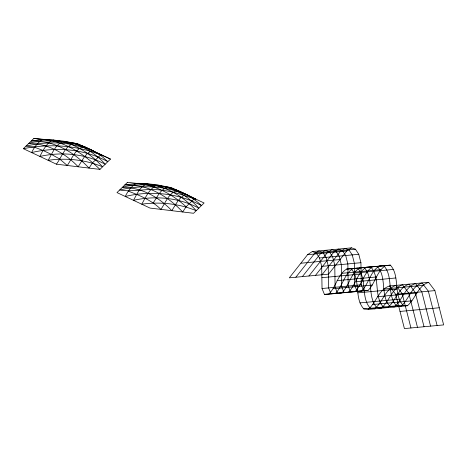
<?xml version="1.0" encoding="UTF-8"?>
<svg xmlns="http://www.w3.org/2000/svg" width="467" height="467" viewBox="0 0 467 467"><rect width="100%" height="100%" fill="white"/><g stroke="black" fill="none" stroke-linecap="round" stroke-linejoin="round"><path stroke-width="0.7" d="M385.847 265.367C376.676 271.187 375.427 283.078 368.054 290.456L363.676 290.696L361.271 284.823L360.927 262.693L358.773 254.287L355.434 249.232L351.534 247.849L346.823 250.983L328.546 274.147L289.312 277.836L307.584 254.673L312.3 251.538L316.194 252.921L319.533 257.977L321.687 266.383L322.032 288.513L324.442 294.385L328.815 294.146C336.187 286.767 337.437 274.876 346.607 269.056L390.371 265.128C400.295 276.038 393.039 294.006 402.992 305.202L407.463 305.739C415.554 298.81 417.807 285.956 428.624 282.313L434.888 290.602L443.65 324.904L404.41 328.587L395.648 294.292L389.385 286.002C378.568 289.645 376.32 302.499 368.224 309.428L363.752 308.885C353.799 297.695 361.055 279.727 351.131 268.817L346.607 269.056M128.227 191.126C139.937 195.504 151.892 200.436 160.911 209.374C165.546 202.789 168.92 192.328 177.653 190.478L179.322 191.377L169.095 187.285L160.175 186.21L158.243 185.236L149.288 184.909L147.274 183.922C140.03 186.117 136.907 194.284 133.504 200.331C155.237 195.41 179.03 197.634 198.837 208.136C187.927 196.064 172.504 186.502 156.077 185.457C149.02 189.456 145.564 197.413 141.764 204.202C159.93 201.616 179.235 203.606 196.204 210.705C181.219 193.577 159.136 182.638 136.177 183.35C131.256 186.45 127.754 191.295 125.249 196.461C150.672 190.419 178.359 193.011 201.464 205.562C181.704 186.584 151.261 180.91 124.882 184.879C135.29 185.755 145.698 183.864 156.077 185.457C170.297 186.718 183.338 192.602 195.836 199.123C184.786 195.953 173.852 191.377 162.177 190.349C147.969 187.676 133.708 192.451 119.622 190.022C142.032 184.611 166.439 185.714 187.582 195.253M56.384 164.18C62.023 156.988 66.028 142.155 77.423 143.614L110.457 159.095L99.932 169.381L56.384 164.18L23.35 148.693L33.869 138.413L77.423 143.614M153.194 202.824C157.385 197.162 160.934 187.565 169.095 187.285M194.062 198.983L186.111 206.758L182.685 211.977C173.742 202.462 163.094 194.482 150.94 189.567C141.752 185.872 131.817 183.887 122.249 187.448C141.174 187.121 159.072 197.202 171.798 210.675C175.645 204.78 179.013 197.08 185.971 194.377M295.85 277.223L314.128 254.06L318.838 250.925L322.732 252.308L326.077 257.358L328.231 265.77L328.57 287.894L330.98 293.766L335.359 293.527C342.725 286.154 343.981 274.263 353.145 268.443L357.675 268.198C367.593 279.114 360.337 297.082 370.29 308.273L374.767 308.815C382.858 301.886 385.106 289.032 395.928 285.39L402.192 293.673L410.954 327.974M302.388 276.604L320.666 253.447L325.376 250.306L329.276 251.69L332.615 256.745L334.769 265.151L335.113 287.281L337.518 293.153L341.897 292.914C349.269 285.535 350.519 273.65 359.689 267.825L364.213 267.585C374.137 278.495 366.881 296.463 376.834 307.66L381.305 308.202C389.396 301.273 391.65 288.419 402.466 284.777L408.73 293.06L417.492 327.361M308.926 275.991L327.204 252.828L331.914 249.693L335.814 251.077L339.153 256.132L341.307 264.538L341.651 286.668L344.062 292.54L348.435 292.301C355.807 284.923 357.057 273.032 366.227 267.212L370.751 266.972C380.675 277.883 373.419 295.85 383.372 307.047L387.844 307.584C395.94 300.655 398.188 287.8 409.004 284.158L415.268 292.447L424.03 326.742M315.47 275.378L333.742 252.215L338.458 249.08L342.352 250.464L345.691 255.513L347.845 263.925L348.189 286.055L350.6 291.922L354.973 291.682C362.345 284.31 363.595 272.419 372.765 266.599L377.289 266.353C387.213 277.27 379.957 295.237 389.91 306.428L394.382 306.971C402.478 300.042 404.726 287.187 415.542 283.545L421.806 291.828L430.568 326.129M322.008 274.759L340.285 251.602L344.996 248.462L348.89 249.851L352.235 254.9L354.389 263.306L354.727 285.436L357.138 291.309L361.516 291.069C368.883 283.697 370.138 271.806 379.303 265.98L383.833 265.741C393.751 276.651 386.501 294.619 396.448 305.815L400.925 306.358C409.016 299.429 411.264 286.575 422.086 282.932L428.35 291.215L437.112 325.517M23.35 148.693C52.713 142.744 83.459 145.797 110.457 159.095M312.3 251.538L351.534 247.849M316.194 252.921L355.434 249.232M307.584 254.673L346.823 250.983M319.533 257.977L358.773 254.287M300.987 263.213L340.227 259.524M321.687 266.383L360.927 262.693M351.131 268.817L390.371 265.128M341.616 273.347L380.856 269.657M354.535 273.078L393.774 269.389M321.961 277.684L361.201 273.995M337.11 280.649L376.344 276.96M356.549 281.665L395.788 277.976M322.032 288.513L361.271 284.823M333.146 288.746L372.38 285.057M389.385 286.002L428.624 282.313M324.442 294.385L363.676 290.696M328.815 294.146L368.054 290.456M383.401 289.091L422.635 285.401M357.775 292.85L397.008 289.166M395.648 294.292L434.888 290.602M377.663 296.679L416.897 292.996M359.929 302.908L399.162 299.219M372.701 304.531L411.935 300.841M363.752 308.885L402.992 305.202M368.224 309.428L407.463 305.739M400.032 311.436L439.266 307.753M33.869 138.413L64.604 141.338L75.456 143.387L84.013 146.58L102.197 155.225L100.423 155.091L92.332 150.479L73.407 143.398L64.604 141.338L55.649 141.011L53.635 140.03L42.538 139.458L31.242 140.981C52.462 140.771 74.977 140.053 93.937 151.355L92.332 150.479C85.373 153.188 82.005 160.887 78.158 166.777C65.433 153.304 47.535 143.223 28.61 143.55C41.242 138.787 54.37 143.883 65.736 149.621C74.469 154.454 82.174 160.876 89.045 168.079L92.472 162.86L100.423 155.091L107.824 161.67C84.72 149.119 57.032 146.521 31.61 152.563C34.109 147.397 37.617 142.552 42.538 139.458C64.989 141.034 84.159 154.256 99.932 169.381M136.177 183.35C154.991 184.95 172.381 194.068 186.111 206.758M42.982 150.438L39.864 156.439C61.597 151.512 85.391 153.736 105.198 164.238C98.747 156.865 90.802 150.987 81.941 146.831C72.286 145.342 63.372 141.04 53.635 140.03C48.492 141.197 45.748 146.428 42.982 150.438L34.587 147.228L25.983 146.124C40.734 142.54 56.122 141.886 71.107 144.373C83.19 149.265 93.826 157.181 102.565 166.807C85.589 159.708 66.291 157.718 48.124 160.309C52.397 153.561 55.777 142.931 64.604 141.338L66.536 142.312L75.456 143.387L85.683 147.484L84.013 146.58C75.28 148.43 71.906 158.891 67.271 165.481L59.554 158.932L51.306 154.338L42.982 150.438M127.509 182.305L116.989 192.591L150.024 208.078L193.577 213.273L204.097 202.993L171.062 187.506L127.509 182.305"/></g></svg>
